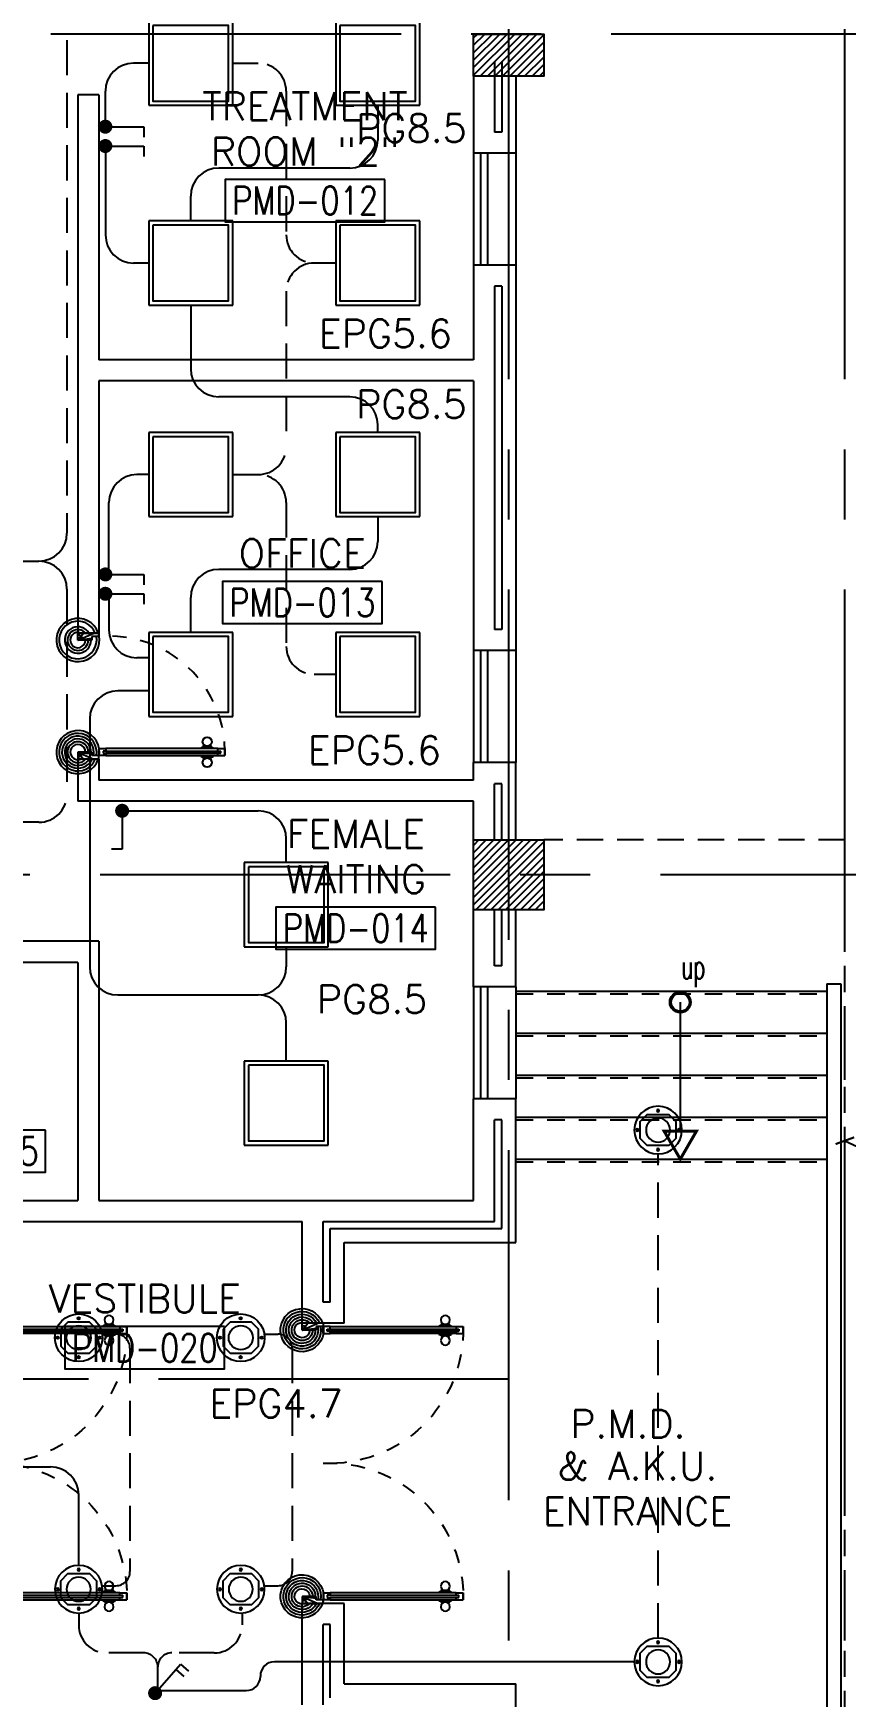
# Model space of a CAD drawing. Extents: x -0.4 to 93, y -13.2 to 77.1.
# Drawn here: x 77.28 to 83.08, y 21.48 to 33.36 of the extents above; entities that cross this region are included whole.
import ezdxf
from ezdxf.enums import TextEntityAlignment as Align

# ---------------------------------------------------------------- set-up
doc = ezdxf.new("R2010")
doc.units = 0
doc.header["$MEASUREMENT"] = 0
doc.header["$PDMODE"] = 3
doc.header["$PDSIZE"] = 0.1
for name, pattern in [('CENTERX2', [4, 2.5, -0.5, 0.5, -0.5]), ('HIDDEN', [0.375, 0.25, -0.125]), ('HIDDEN2', [0.1875, 0.125, -0.0625])]:
    doc.linetypes.add(name, pattern=pattern)
doc.layers.get('0').update_dxf_attribs({"linetype": 'CONTINUOUS'})
doc.layers.get('DEFPOINTS').update_dxf_attribs({"linetype": 'CONTINUOUS'})
for name, color, linetype in [('AX-DIM', 11, 'CONTINUOUS'), ('AXES', 11, 'CENTERX2'), ('CANOPY-LN', 11, 'CONTINUOUS'), ('COL', 11, 'CONTINUOUS'), ('DOOR', 11, 'CONTINUOUS'), ('E-CLINE', 2, 'CONTINUOUS'), ('E-HLINE', 2, 'HIDDEN'), ('E-LITE', 4, 'CONTINUOUS'), ('E-SWITCH', 4, 'CONTINUOUS'), ('E-TEXT', 4, 'CONTINUOUS'), ('Handrail', 11, 'CONTINUOUS'), ('HAT', 11, 'CONTINUOUS'), ('INSUL', 11, 'CONTINUOUS'), ('RM-BOX', 11, 'CONTINUOUS'), ('RM-NAME', 11, 'CONTINUOUS'), ('RM-NO', 11, 'CONTINUOUS'), ('STR', 11, 'CONTINUOUS'), ('WALL', 11, 'CONTINUOUS'), ('WIN', 11, 'CONTINUOUS')]:
    doc.layers.add(name, color=color, linetype=linetype)
doc.styles.add('ROMANS', font='ROMANS.shx', dxfattribs={"width": 0.6})
doc.dimstyles.new('STANDARD in', dxfattribs={"dimtxt": 0.2, "dimasz": 0.1, "dimexe": 0.07, "dimexo": 0.05, "dimgap": 0.1, "dimtad": 1, "dimdec": 0, "dimlfac": 1000, "dimzin": 0, "dimdsep": 46, "dimtxsty": 'ROMANS', "dimblk": 'ARCHTICK', "dimcen": 0.05, "dimdle": 0.05, "dimclrd": 7, "dimclre": 7, "dimclrt": 2, "dimadec": 0, "dimazin": 0, "dimtfac": 1, "dimtdec": 0, "dimtmove": 2, "dimatfit": 3, "dimldrblk": 'ARCHTICK', "dimfxl": 0, "dimtolj": 1, "dimtzin": 0, "dimarcsym": 0})

# ---------------------------------------------------------------- blocks, each defined once
blk = doc.blocks.new('_ARCHTICK')
at = {"color": 0, "linetype": 'ByBlock', "const_width": 0.15}
blk.add_lwpolyline([(-0.5, -0.5), (0.5, 0.5)], dxfattribs=at)
blk = doc.blocks.new('*D207')
at = {"layer": 'AX-DIM', "color": 7, "lineweight": -2}
for p, q in [((80.97, 64.82), (91.622, 64.82)), ((91.552, 64.87), (91.552, 5.45)), ((80.97, 5.5), (91.622, 5.5))]:
    blk.add_line(p, q, dxfattribs=at)
at = {"layer": 'DEFPOINTS', "color": 0}
for p in [(80.92, 64.82), (80.92, 5.5), (91.552, 5.5)]:
    blk.add_point(p, dxfattribs=at)
at = {"layer": 'AX-DIM', "color": 7, "lineweight": -2, "xscale": 0.1, "yscale": 0.1, "zscale": 0.1}
for p, rotation in [((91.552, 64.82), 90), ((91.552, 5.5), 270)]:
    blk.add_blockref('_ARCHTICK', p, dxfattribs=dict(at, rotation=rotation))
at = {"layer": 'AX-DIM', "color": 2, "insert": (91.352, 35.16), "char_height": 0.2, "attachment_point": 5, "rotation": 90, "style": 'ROMANS'}
blk.add_mtext('\\A1;59320', dxfattribs=at)
blk = doc.blocks.new('A$C010A25D0')
at = {"layer": 'DOOR', "color": 0, "linetype": 'ByBlock'}
for p, q in [((0, 2031), (0, 1981)), ((0, 1981), (0, 2031)), ((50, 2031), (0, 2031)), ((50, 2031), (50, 2014)), ((83, 2031), (83, 2038)), ((173, 2038), (83, 2038)), ((95, 2038), (95, 2047)), ((95, 2047), (160, 2047)), ((95, 2038), (160, 2038)), ((160, 2038), (160, 2047)), ((173, 2031), (173, 2038)), ((950, 2014), (950, 2031)), ((950, 2031), (1000, 2031)), ((1000, 2056), (1000, 2031)), ((1000, 2056), (1150, 2056)), ((1000, 1981), (1000, 2031)), ((1000, 2031), (1050, 2031)), ((1050, 2031), (1050, 2006)), ((1150, 2006), (1150, 2056)), ((50, 1981), (0, 1981)), ((30, 2014), (30, 1998)), ((50, 2014), (30, 2014)), ((50, 1998), (30, 1998)), ((50, 1998), (50, 1981)), ((83, 1981), (83, 1974)), ((173, 1974), (83, 1974)), ((95, 1974), (95, 1965)), ((95, 1974), (160, 1974)), ((95, 1965), (160, 1965)), ((160, 1974), (160, 1965)), ((173, 1981), (173, 1974)), ((970, 2014), (950, 2014)), ((950, 1981), (950, 1998)), ((950, 1998), (970, 1998)), ((1000, 1981), (950, 1981)), ((970, 1998), (970, 2014)), ((1050, 2006), (1150, 2006)), ((50, 131), (0, 131)), ((0, 131), (0, 81)), ((0, 81), (0, 131)), ((50, 114), (50, 131)), ((173, 138), (83, 138)), ((83, 131), (83, 138)), ((95, 147), (160, 147)), ((95, 138), (95, 147)), ((95, 138), (160, 138)), ((160, 138), (160, 147)), ((173, 131), (173, 138)), ((1000, 131), (950, 131)), ((950, 131), (950, 114)), ((1000, 131), (1000, 81)), ((50, 81), (0, 81)), ((50, 114), (30, 114)), ((30, 98), (30, 114)), ((50, 98), (30, 98)), ((50, 81), (50, 98)), ((83, 81), (83, 74)), ((173, 74), (83, 74)), ((95, 74), (160, 74)), ((95, 74), (95, 65)), ((95, 65), (160, 65)), ((160, 74), (160, 65)), ((173, 81), (173, 74)), ((950, 114), (970, 114)), ((970, 98), (950, 98)), ((950, 98), (950, 81)), ((950, 81), (1000, 81)), ((970, 114), (970, 98)), ((1000, 56), (1000, 81)), ((1000, 81), (1050, 81)), ((1000, 56), (1150, 56)), ((1050, 81), (1050, 106)), ((1050, 106), (1150, 106)), ((1150, 106), (1150, 56))]:
    blk.add_line(p, q, dxfattribs=at)
at = {"layer": 'DOOR', "linetype": 'ByBlock'}
for p, q in [((950, 2031), (50, 2031)), ((950, 2014), (50, 2014)), ((950, 1998), (50, 1998)), ((50, 1981), (950, 1981)), ((50, 131), (950, 131)), ((950, 114), (50, 114)), ((950, 98), (50, 98)), ((950, 81), (50, 81)), ((1150, 56), (1000, 56))]:
    blk.add_line(p, q, dxfattribs=at)
at = {"layer": 'DOOR', "color": 9, "linetype": 'ByBlock'}
for p, q in [((1150, 2006), (1037, 2056)), ((1150, 2006), (1050, 2019)), ((1150, 2006), (1110, 2056)), ((1150, 106), (1037, 56)), ((1150, 106), (1050, 93)), ((1150, 106), (1110, 56))]:
    blk.add_line(p, q, dxfattribs=at)
at = {"layer": 'DOOR', "color": 0, "linetype": 'ByBlock'}
for centre in [(128, 2079), (128, 1932), (128, 179), (128, 32)]:
    blk.add_circle(centre, 32.4, dxfattribs=at)
at = {"layer": 'DOOR', "linetype": 'HIDDEN', "ltscale": 0.5}
for centre, start, end in [((951, 2006), 178.494, 272.9568), ((951, 106), 87.0432, 181.506)]:
    blk.add_arc(centre, 951, start, end, dxfattribs=at)
at = {"layer": 'DOOR', "color": 9, "linetype": 'ByBlock'}
for centre, radius, start, end in [((1150, 2006), 154, 161.1053, 166.2858), ((1150, 2006), 134, 158.1598, 169.28), ((1150, 2006), 114, 154.0838, 167.3774), ((1150, 2006), 94.4, 148.0182, 180), ((1150, 2006), 74.4, 137.7764, 180), ((1150, 2006), 54.4, 113.2074, 180), ((1150, 2006), 34.4, 90, 180), ((1150, 2006), 14.4, 90, 180), ((1150, 106), 154, 193.7142, 198.8947), ((1150, 106), 134, 190.72, 201.8402), ((1150, 106), 114, 192.6226, 205.9162), ((1150, 106), 94.4, 180, 211.9818), ((1150, 106), 74.4, 180, 222.2236), ((1150, 106), 54.4, 180, 246.7926), ((1150, 106), 34.4, 180, 270), ((1150, 106), 14.4, 180, 270)]:
    blk.add_arc(centre, radius, start, end, dxfattribs=at)
at = {"layer": 'WALL'}
blk.add_line((1000, 56), (1150, 56), dxfattribs=at)
blk = doc.blocks.new('COL50')
at = {"layer": 'COL'}
blk.add_lwpolyline([(-250, 250), (-250, -250), (250, -250), (250, 250)], close=True, dxfattribs=at)
blk = doc.blocks.new('*X90')
at = {"color": 0}
for p, q in [((253129, 32299), (253590, 32761)), ((253129, 32352), (253537, 32761)), ((253129, 32405), (253484, 32761)), ((253129, 32458), (253431, 32761)), ((253129, 32511), (253378, 32761)), ((253129, 32564), (253325, 32761)), ((253129, 32617), (253272, 32761)), ((253129, 32670), (253219, 32761)), ((253129, 32723), (253166, 32761)), ((253143, 32261), (253629, 32746)), ((253197, 32261), (253629, 32693)), ((253250, 32261), (253629, 32640)), ((253303, 32261), (253629, 32587)), ((253356, 32261), (253629, 32534)), ((253409, 32261), (253629, 32481)), ((253462, 32261), (253629, 32428)), ((253515, 32261), (253629, 32375)), ((253568, 32261), (253629, 32322)), ((253621, 32261), (253629, 32269))]:
    blk.add_line(p, q, dxfattribs=at)
blk = doc.blocks.new('RM1')
at = {"layer": 'RM-BOX'}
blk.add_lwpolyline([(570, -200), (-570, -200), (-570, -500), (570, -500)], close=True, dxfattribs=at)
at = {"layer": 'RM-NAME', "style": 'ROMANS'}
for tag, p in [('ROOMNAME1', (0, 324)), ('ROOMNAME2', (0, 0))]:
    blk.add_attdef(tag, text='', height=200, dxfattribs=at).set_placement(p, align=Align.MIDDLE)
at = {"layer": 'RM-NO', "style": 'ROMANS', "width": 0.8}
blk.add_attdef('ROOMNO', text='', height=200, dxfattribs=at).set_placement((0, -350), align=Align.MIDDLE)
blk = doc.blocks.new('DOOR90')
at = {"layer": 'DOOR', "color": 7, "linetype": 'ByBlock'}
for p, q in [((-150, 0), (0, 0)), ((-150, 0), (-150, -25)), ((0, -50), (-114, 0)), ((0, -50), (-40, 0)), ((0, -50), (0, 0)), ((-1000, -25), (-1050, -25)), ((-1050, -75), (-1050, -25)), ((-1050, -25), (-1050, -75)), ((-1000, -75), (-1050, -75)), ((-1000, -42), (-1020, -42)), ((-1020, -42), (-1020, -58)), ((-1000, -58), (-1020, -58)), ((-1000, -25), (-1000, -42)), ((-1000, -58), (-1000, -75)), ((-878, -18), (-968, -18)), ((-968, -25), (-968, -18)), ((-968, -75), (-968, -82)), ((-878, -82), (-968, -82)), ((-955, -9), (-890, -9)), ((-955, -18), (-955, -9)), ((-955, -18), (-890, -18)), ((-955, -82), (-890, -82)), ((-955, -82), (-955, -91)), ((-955, -91), (-890, -91)), ((-890, -18), (-890, -9)), ((-890, -82), (-890, -91)), ((-878, -25), (-878, -18)), ((-878, -75), (-878, -82)), ((-200, -25), (-150, -25)), ((-200, -42), (-200, -25)), ((-180, -42), (-200, -42)), ((-200, -58), (-180, -58)), ((-200, -75), (-200, -58)), ((-150, -75), (-200, -75)), ((-180, -58), (-180, -42)), ((-150, -25), (-100, -25)), ((-150, -75), (-150, -25)), ((-100, -25), (-100, -50)), ((0, -50), (-100, -37)), ((-100, -50), (0, -50)), ((-150, -875), (-100, -875)), ((-150, -900), (-150, -875)), ((-150, -900), (0, -900)), ((0, -900), (-150, -900)), ((0, -850), (-114, -900)), ((-100, -875), (-100, -850)), ((0, -850), (-100, -863)), ((-100, -850), (0, -850)), ((0, -850), (-40, -900)), ((0, -850), (0, -900))]:
    blk.add_line(p, q, dxfattribs=at)
at = {"layer": 'DOOR', "linetype": 'ByBlock'}
for p, q in [((-200, -25), (-1000, -25)), ((-200, -42), (-1000, -42)), ((-200, -58), (-1000, -58)), ((-1000, -75), (-200, -75))]:
    blk.add_line(p, q, dxfattribs=at)
at = {"layer": 'DOOR', "color": 7, "linetype": 'ByBlock'}
for centre in [(-923, 24), (-923, -124)]:
    blk.add_circle(centre, 32.4, dxfattribs=at)
for centre, radius, start, end in [((0, -50), 154, 161.1053, 166.2858), ((0, -50), 94.4, 148.0182, 180), ((0, -50), 134, 158.1598, 169.28), ((0, -50), 114, 154.0838, 167.3774), ((0, -50), 74.4, 137.7764, 180), ((0, -50), 54.4, 113.2074, 180), ((0, -50), 34.4, 90, 180), ((0, -50), 14.4, 90, 180), ((0, -850), 154, 193.7142, 198.8947), ((0, -850), 134, 190.72, 201.8402), ((0, -850), 94.4, 180, 211.9818), ((0, -850), 74.4, 180, 222.2236), ((0, -850), 54.4, 180, 246.7926), ((0, -850), 34.4, 180, 270), ((0, -850), 14.4, 180, 270)]:
    blk.add_arc(centre, radius, start, end, dxfattribs=at)
at = {"layer": 'DOOR', "linetype": 'HIDDEN', "ltscale": 0.5}
blk.add_arc((-222, -50), 828, 178.2701, 275.003, dxfattribs=at)
blk = doc.blocks.new('L42')
at = {"layer": 'E-LITE'}
for p, q in [((0.3, 0.3), (-0.3, 0.3)), ((-0.3, 0.3), (-0.3, -0.3)), ((0.3, -0.3), (0.3, 0.3)), ((-0.3, -0.3), (0.3, -0.3))]:
    blk.add_line(p, q, dxfattribs=at)
at = {"layer": 'E-LITE', "color": 8}
blk.add_lwpolyline([(-0.27, 0.27), (-0.27, -0.27), (0.27, -0.27), (0.27, 0.27)], close=True, dxfattribs=at)
blk = doc.blocks.new('1G1W')
for p, q in [((0, 0), (0.55, 0)), ((0.55, 0), (0.55, -0.15))]:
    blk.add_line(p, q)
at = {"const_width": 0.1}
blk.add_lwpolyline([(-0.05, 0, 1), (0.05, 0, 1)], format="xyb", close=True, dxfattribs=at)
blk = doc.blocks.new('B')
at = {"layer": 'E-LITE', "color": 5}
blk.add_lwpolyline([(-127, 61), (-127, -61), (-77, -111), (77, -111), (127, -61), (127, 61), (77, 111), (-77, 111)], close=True, dxfattribs=at)
at = {"layer": 'E-LITE', "color": 2}
blk.add_circle((0, 0), 170, dxfattribs=at)
at = {"layer": 'E-SWITCH'}
for p, q in [((9, 139), (-9, 139)), ((0, 147), (0, 130)), ((-140, 0), (-157, 0)), ((-149, 9), (-149, -9)), ((157, 0), (140, 0)), ((149, 9), (149, -9)), ((9, -139), (-9, -139)), ((0, -147), (0, -130))]:
    blk.add_line(p, q, dxfattribs=at)
for centre in [(0, 139), (-149, 0), (149, 0), (0, -139)]:
    blk.add_circle(centre, 8.64, dxfattribs=at)
at = {"layer": 'E-SWITCH', "color": 4}
blk.add_circle((0, 0), 86.2, dxfattribs=at)
blk = doc.blocks.new('2G1W')
for p, q in [((0, 0), (0.55, 0)), ((0.45, 0), (0.45, -0.15)), ((0.55, 0), (0.55, -0.15))]:
    blk.add_line(p, q)
at = {"const_width": 0.1}
blk.add_lwpolyline([(-0.05, 0, 1), (0.05, 0, 1)], format="xyb", close=True, dxfattribs=at)

msp = doc.modelspace()

# ---------------------------------------------------------------- hatches: boundary and pattern name
at = {"layer": 'HAT'}
h = msp.add_hatch(dxfattribs=at)
h.set_pattern_fill('ANSI31', color=256, scale=0.3, style=0)
h.set_pattern_definition([(45, (-387.155687, -5.481), (-0.0265165043, 0.0265165043), [])])
h.paths.add_polyline_path([(80.6695, 33.35), (80.4195, 33.35), (80.4195, 33.05), (80.6695, 33.05)])
h.paths.add_polyline_path([(80.9195, 33.35), (80.6695, 33.35), (80.6695, 33.05), (80.9195, 33.05)])

# ---------------------------------------------------------------- linework, layer by layer
at = {"layer": 'AXES'}
for p, q in [((80.6695, -1.1143), (80.6695, 76.4248)), ((83.0695, -1.1143), (83.0695, 76.4248)), ((91.9023, 33.35), (22.4295, 33.35)), ((92.2523, 27.35), (22.4295, 27.35)), ((80.6695, 23.75), (6.2095, 23.75))]:
    msp.add_line(p, q, dxfattribs=at)
at = {"layer": 'CANOPY-LN', "linetype": 'HIDDEN2', "ltscale": 1.5}
for p, q in [((83.0695, 27.6), (80.9195, 27.6)), ((83.0695, 19.9), (83.0695, 27.6))]:
    msp.add_line(p, q, dxfattribs=at)
at = {"layer": 'COL'}
msp.add_lwpolyline([(80.4195, 33.35), (80.9195, 33.35), (80.9195, 33.05), (80.4195, 33.05)], close=True, dxfattribs=at)
at = {"layer": 'E-CLINE', "color": 4}
for p, q in [((79.7354, 32.8418), (79.7354, 32.5935)), ((79.5354, 32.3935), (78.6, 32.3935)), ((78.4, 32.0157), (78.4, 32.1935)), ((78.4, 31.4157), (78.4, 30.9608)), ((79.5354, 30.7608), (78.6, 30.7608)), ((79.7354, 30.5061), (79.7354, 30.5608)), ((79.7354, 29.9061), (79.7354, 29.7291)), ((77.1856, 29.5878), (77.3166, 29.5878)), ((79.5354, 29.5291), (78.6, 29.5291)), ((78.4, 29.08), (78.4, 29.3291)), ((78.1, 28.6619), (77.8786, 28.6619)), ((77.6786, 28.4619), (77.6786, 26.6924)), ((79.082, 26.8365), (79.082, 26.6924)), ((77.8786, 26.4924), (78.882, 26.4924)), ((79.082, 26.0209), (79.082, 26.2924))]:
    msp.add_line(p, q, dxfattribs=at)
for centre, start, end in [((79.5354, 32.5935), 270, 0), ((78.6, 32.1935), 90, 180), ((78.6, 30.9608), 180, 270), ((79.5354, 30.5608), 0, 90), ((77.3166, 29.7878), 270, 0), ((79.5354, 29.7291), 270, 0), ((77.3166, 29.3878), 0, 90), ((78.6, 29.3291), 90, 180), ((77.8786, 28.4619), 90, 180), ((77.8786, 26.6924), 180, 270), ((78.882, 26.6924), 270, 0), ((78.882, 26.2924), 0, 90)]:
    msp.add_arc(centre, 0.2, start, end, dxfattribs=at)
at = {"layer": 'E-HLINE', "color": 4}
for p, q in [((77.5166, 34.8057), (77.5166, 29.7878)), ((78.7, 33.1418), (78.8816, 33.1418)), ((79.0816, 32.9418), (79.0816, 31.9157)), ((79.4354, 31.7157), (79.2816, 31.7157)), ((79.0816, 31.5157), (79.0816, 30.4061)), ((78.7, 30.2061), (78.8816, 30.2061)), ((79.0816, 30.0061), (79.0816, 28.98)), ((77.5166, 29.3878), (77.5166, 27.9248)), ((79.4354, 28.78), (79.2816, 28.78)), ((77.3166, 27.7248), (75.6231, 27.7248)), ((81.7363, 21.9028), (81.7363, 25.3579)), ((77.7722, 24.0714), (77.8662, 24.0714)), ((78.9296, 24.0714), (79.0236, 24.0714)), ((77.9662, 23.9714), (77.9662, 22.3766)), ((79.1236, 23.9714), (79.1236, 22.3766)), ((77.7722, 22.2766), (77.8662, 22.2766)), ((78.9296, 22.2766), (79.0236, 22.2766)), ((77.6, 22.0814), (77.6, 21.9967)), ((78.7673, 22.0814), (78.7673, 21.9967)), ((78.0646, 21.7967), (77.8, 21.7967)), ((78.5673, 21.7967), (78.2646, 21.7967)), ((78.1646, 21.493), (78.1646, 21.6967))]:
    msp.add_line(p, q, dxfattribs=at)
for centre, radius, start, end in [((78.8816, 32.9418), 0.2, 0, 90), ((79.2816, 31.9157), 0.2, 180, 270), ((79.2816, 31.5157), 0.2, 90, 180), ((78.8816, 30.4061), 0.2, 270, 0), ((78.8816, 30.0061), 0.2, 0, 90), ((79.2816, 28.98), 0.2, 180, 270), ((77.3166, 27.9248), 0.2, 270, 0), ((77.8662, 23.9714), 0.1, 0, 90), ((79.0236, 23.9714), 0.1, 0, 90), ((77.8662, 22.3766), 0.1, 270, 0), ((79.0236, 22.3766), 0.1, 270, 0), ((77.8, 21.9967), 0.2, 180, 270), ((78.5673, 21.9967), 0.2, 270, 0), ((78.0646, 21.6967), 0.1, 0, 90), ((78.2646, 21.6967), 0.1, 90, 180)]:
    msp.add_arc(centre, radius, start, end, dxfattribs=at)
at = {"layer": 'E-SWITCH', "color": 4}
for p, q in [((78.1, 33.1418), (77.9907, 33.1418)), ((77.7907, 32.7136), (77.7907, 32.9418)), ((77.7912, 32.5254), (77.7912, 31.9157)), ((78.1, 31.7157), (77.9912, 31.7157)), ((78.1, 30.2061), (78.0157, 30.2061)), ((77.8157, 29.4934), (77.8157, 30.0061)), ((77.8157, 29.3551), (77.8157, 29.0981)), ((78.1, 28.8981), (78.0157, 28.8981)), ((77.9353, 27.8065), (78.882, 27.8065)), ((79.082, 27.4365), (79.082, 27.6065)), ((76.3349, 23.1246), (77.4, 23.1246)), ((77.6, 22.4212), (77.6, 22.9246)), ((81.5664, 21.7329), (78.9968, 21.7329)), ((78.8968, 21.6329), (78.8968, 21.6283)), ((78.1622, 21.5283), (78.7968, 21.5283))]:
    msp.add_line(p, q, dxfattribs=at)
for centre, radius, start, end in [((77.9907, 32.9418), 0.2, 90, 180), ((77.9912, 31.9157), 0.2, 180, 270), ((78.0157, 30.0061), 0.2, 90, 180), ((78.0157, 29.0981), 0.2, 180, 270), ((78.882, 27.6065), 0.2, 0, 90), ((77.4, 22.9246), 0.2, 0, 90), ((78.9968, 21.6329), 0.1, 90, 180), ((78.7968, 21.6283), 0.1, 270, 0)]:
    msp.add_arc(centre, radius, start, end, dxfattribs=at)
at = {"layer": 'Handrail'}
for p, q in [((82.9395, 26.5711), (82.9395, 21.575)), ((82.9395, 26.5711), (83.0395, 26.5711)), ((83.0395, 26.5711), (83.0395, 21.575)), ((82.9395, 21.575), (82.9395, 12.575)), ((83.0395, 21.575), (83.0395, 12.575))]:
    msp.add_line(p, q, dxfattribs=at)
at = {"layer": 'INSUL'}
for p, q in [((80.5695, 33.15), (80.5695, 32.65)), ((80.6195, 33.15), (80.6195, 32.65)), ((80.6195, 32.65), (80.5695, 32.65)), ((80.6195, 31.55), (80.5695, 31.55)), ((80.5695, 31.55), (80.5695, 29.1)), ((80.6195, 31.55), (80.6195, 29.1)), ((80.6195, 29.1), (80.5695, 29.1)), ((80.5695, 27.6), (80.5695, 28)), ((80.6195, 28), (80.5695, 28)), ((80.6195, 27.6), (80.6195, 28)), ((80.5695, 26.7), (80.5695, 27.1)), ((80.6195, 26.7), (80.6195, 27.1)), ((80.6195, 26.7), (80.5695, 26.7)), ((80.5695, 24.875), (80.5695, 25.6)), ((80.6195, 25.6), (80.5695, 25.6)), ((80.6195, 24.825), (80.6195, 25.6)), ((79.3445, 24.3), (79.3445, 24.875)), ((79.3445, 24.875), (80.5695, 24.875)), ((79.3945, 24.3), (79.3945, 24.825)), ((79.3945, 24.825), (80.6195, 24.825)), ((79.3945, 24.3), (79.3445, 24.3)), ((79.3445, 21.425), (79.3445, 22)), ((79.3945, 22), (79.3445, 22)), ((79.3945, 21.475), (79.3945, 22))]:
    msp.add_line(p, q, dxfattribs=at)
at = {"layer": 'STR'}
for p, q in [((80.7195, 26.5204), (82.9395, 26.5204)), ((81.8945, 26.4404), (81.8945, 25.5204)), ((80.7195, 26.2204), (82.9395, 26.2204)), ((80.7195, 25.9204), (82.9395, 25.9204)), ((80.7195, 25.6204), (82.9395, 25.6204)), ((80.7195, 25.3204), (82.9395, 25.3204))]:
    msp.add_line(p, q, dxfattribs=at)
at = {"layer": 'STR', "linetype": 'HIDDEN2'}
for p, q in [((80.7195, 26.5004), (82.9395, 26.5004)), ((80.7195, 26.2004), (82.9395, 26.2004)), ((80.7195, 25.9004), (82.9395, 25.9004)), ((80.7195, 25.6004), (82.9395, 25.6004)), ((80.7195, 25.3004), (82.9395, 25.3004))]:
    msp.add_line(p, q, dxfattribs=at)
at = {"layer": 'STR', "const_width": 0.0215}
msp.add_lwpolyline([(82.01, 25.5204), (81.7791, 25.5204), (81.8945, 25.3204)], close=True, dxfattribs=at)
at = {"layer": 'STR'}
for radius in [0.075, 0.065]:
    msp.add_circle((81.8945, 26.4404), radius, dxfattribs=at)
at = {"layer": 'WALL'}
for p, q in [((80.4195, 33.05), (80.4195, 32.5)), ((80.7195, 33.05), (80.7195, 32.5)), ((77.7445, 32.915), (77.5945, 32.915)), ((77.5945, 32.915), (77.5945, 29.075)), ((77.7445, 32.915), (77.7445, 31.025)), ((80.7195, 32.5), (80.4195, 32.5)), ((80.7195, 31.7), (80.4195, 31.7)), ((80.4195, 31.7), (80.4195, 31.025)), ((80.7195, 31.7), (80.7195, 28.95)), ((80.4195, 31.025), (77.7445, 31.025)), ((80.4195, 30.875), (77.7445, 30.875)), ((77.7445, 30.875), (77.7445, 29.075)), ((80.4195, 30.875), (80.4195, 28.95)), ((77.7445, 29.075), (77.5945, 29.075)), ((80.7195, 28.95), (80.4195, 28.95)), ((77.5945, 28.175), (77.5945, 27.875)), ((77.7445, 28.175), (77.5945, 28.175)), ((77.7445, 28.175), (77.7445, 28.025)), ((80.7195, 28.15), (80.4195, 28.15)), ((80.4195, 28.025), (80.4195, 28.15)), ((80.7195, 27.6), (80.7195, 28.15)), ((80.4195, 28.025), (77.7445, 28.025)), ((80.4195, 27.875), (77.5945, 27.875)), ((80.4195, 27.6), (80.4195, 27.875)), ((80.4195, 26.55), (80.4195, 27.1)), ((80.7195, 26.55), (80.7195, 27.1)), ((77.7445, 26.875), (76.9945, 26.875)), ((77.7445, 26.875), (77.7445, 25.025)), ((77.5945, 26.725), (76.9945, 26.725)), ((77.5945, 26.725), (77.5945, 25.025)), ((80.7195, 26.55), (80.4195, 26.55)), ((80.4195, 25.025), (80.4195, 25.75)), ((80.7195, 25.75), (80.4195, 25.75)), ((80.7195, 24.725), (80.7195, 25.75)), ((75.9445, 25.025), (77.5945, 25.025)), ((77.7445, 25.025), (80.4195, 25.025)), ((79.5445, 25.025), (80.4195, 25.025)), ((76.9445, 24.875), (79.1945, 24.875)), ((79.1945, 24.15), (79.1945, 24.875)), ((79.4945, 24.15), (79.4945, 24.725)), ((79.4945, 24.725), (80.7195, 24.725)), ((79.4945, 24.15), (79.1945, 24.15)), ((79.1945, 21.425), (79.1945, 22.15)), ((79.4945, 22.15), (79.1945, 22.15)), ((79.4945, 21.575), (79.4945, 22.15)), ((79.4945, 21.575), (80.7195, 21.575)), ((80.7195, 20.4), (80.7195, 21.575))]:
    msp.add_line(p, q, dxfattribs=at)
at = {"layer": 'WIN'}
for p, q in [((80.4195, 32.5), (80.4195, 31.7)), ((80.4695, 32.5), (80.4695, 31.7)), ((80.5195, 32.5), (80.5195, 31.7)), ((80.7195, 32.5), (80.7195, 31.7)), ((80.4195, 28.95), (80.4195, 28.15)), ((80.4695, 28.95), (80.4695, 28.15)), ((80.5195, 28.95), (80.5195, 28.15)), ((80.7195, 28.95), (80.7195, 28.15)), ((80.4195, 26.55), (80.4195, 25.75)), ((80.4695, 26.55), (80.4695, 25.75)), ((80.5195, 26.55), (80.5195, 25.75)), ((80.7195, 26.55), (80.7195, 25.75))]:
    msp.add_line(p, q, dxfattribs=at)

# ---------------------------------------------------------------- block references
at = {"layer": 'COL', "xscale": -0.001000000047497451, "yscale": 0.0009999999892897904, "zscale": 0.001}
msp.add_blockref('COL50', (80.6695, 27.35), dxfattribs=at)
at = {"layer": 'DOOR', "xscale": 0.001000000047497451, "yscale": 0.0009999999892897904, "zscale": 0.001, "rotation": 180}
msp.add_blockref('DOOR90', (77.5945, 28.175), dxfattribs=at)
at = {"layer": 'DOOR', "color": 0, "xscale": -0.001000000047497451, "yscale": 0.0009999999892897904, "zscale": 0.001}
for p in [(77.9449, 22.0941), (80.3449, 22.0941)]:
    msp.add_blockref('A$C010A25D0', p, dxfattribs=at)
at = {"layer": 'E-LITE', "color": 4}
for p in [(78.4, 33.1418), (79.7354, 33.1418), (78.4, 31.7157), (79.7354, 31.7157), (78.4, 30.2061), (79.7354, 30.2061), (78.4, 28.78), (79.7354, 28.78), (79.082, 27.1365), (79.082, 25.7209)]:
    msp.add_blockref('L42', p, dxfattribs=at)
at = {"layer": 'E-SWITCH', "color": 4}
for name, p, xscale, yscale, zscale in [('1G1W', (77.7907, 32.6886), 0.5, 0.5, 0.5), ('1G1W', (77.7907, 32.5504), 0.5, 0.5, 0.5), ('1G1W', (77.7907, 29.4934), 0.5, 0.5, 0.5), ('1G1W', (77.7907, 29.3551), 0.5, 0.5, 0.5), ('B', (77.6, 24.0461), 0.0009999999892897904, 0.0009999999892897904, 0.001), ('B', (78.7574, 24.0461), 0.0009999999892897904, 0.0009999999892897904, 0.001)]:
    msp.add_blockref(name, p, dxfattribs=dict(at, xscale=xscale, yscale=yscale, zscale=zscale))
for name, p, xscale, yscale, zscale, rotation in [('1G1W', (77.9103, 27.8065), 0.5, 0.5, 0.5, 270), ('B', (81.7363, 25.5278), -0.0009999999892897904, 0.0009999999892897904, 0.001, 180), ('B', (77.6, 22.2513), -0.0009999999892897904, 0.0009999999892897904, 0.001, 180), ('B', (78.7574, 22.2513), -0.0009999999892897904, 0.0009999999892897904, 0.001, 180), ('B', (81.7363, 21.7329), -0.0009999999892897904, 0.0009999999892897904, 0.001, 180), ('2G1W', (78.1458, 21.5095), 0.5, 0.5, 0.5, 48.79503397537354)]:
    msp.add_blockref(name, p, dxfattribs=dict(at, xscale=xscale, yscale=yscale, zscale=zscale, rotation=rotation))
at = {"layer": 'HAT', "xscale": 0.001000000047497451, "yscale": 0.0009999999892897904, "zscale": 0.001}
for p, values in [((79.2162, 32.5108), {'ROOMNO': 'PMD-012', 'ROOMNAME2': 'ROOM "2"', 'ROOMNAME1': 'TREATMENT'}), ((79.1963, 29.6438), {'ROOMNO': 'PMD-013', 'ROOMNAME2': 'OFFICE'}), ((79.5783, 27.318), {'ROOMNO': 'PMD-014', 'ROOMNAME2': 'WAITING', 'ROOMNAME1': 'FEMALE'}), ((76.7934, 25.7276), {'ROOMNO': 'PMD-015', 'ROOMNAME2': 'STORE'})]:
    msp.add_blockref('RM1', p, dxfattribs=at).add_auto_attribs(values)
msp.add_blockref('*X90', (-172.709, -5.161), dxfattribs=at)
at = {"layer": 'WALL', "xscale": 0.001000000047497451, "yscale": 0.0009999999892897904, "zscale": 0.001}
msp.add_blockref('RM1', (78.0714, 24.325), dxfattribs=at).add_auto_attribs({'ROOMNO': 'PMD-020', 'ROOMNAME2': 'VESTIBULE'})

# ---------------------------------------------------------------- texts
at = {"layer": 'CANOPY-LN', "color": 4, "insert": (82.0727, 26.6655), "char_height": 0.175, "attachment_point": 6, "style": 'ROMANS'}
msp.add_mtext('up ', dxfattribs=at)
at = {"layer": 'E-TEXT', "color": 4, "style": 'ROMANS'}
for s, p in [('PG8.5', (79.5808, 32.5772)), ('EPG5.6', (79.3145, 31.1126)), ('PG8.5', (79.5808, 30.6081)), ('EPG5.6', (79.2357, 28.1395)), ('PG8.5', (79.2997, 26.3627)), ('EPG4.7', (78.5328, 23.476))]:
    msp.add_text(s, height=0.2, dxfattribs=at).set_placement(p)
at = {"layer": 'RM-NAME', "style": 'ROMANS'}
for s, p in [('P.M.D. ', (81.5889, 23.4326)), ('& A.K.U.', (81.5889, 23.1326)), ('ENTRANCE', (81.5889, 22.8088))]:
    msp.add_text(s, height=0.2, dxfattribs=at).set_placement(p, align=Align.MIDDLE)

# ---------------------------------------------------------------- dimensions: what is measured, and where the dimension line sits
at = {"layer": 'AX-DIM'}
dim = msp.add_linear_dim(base=(91.5523, 5.5), p1=(80.9195, 64.82), p2=(80.9195, 5.5), angle=270, dimstyle='STANDARD in', dxfattribs=at)
dim.commit()
dim.dimension.update_dxf_attribs({"geometry": '*D207', "text_midpoint": (91.3523, 35.16)})

# ---------------------------------------------------------------- leaders
at = {"layer": 'CANOPY-LN', "color": 8}
msp.add_leader([(83.0695, 25.4521), (84.0602, 24.9906), (84.0602, 25.1154)], dimstyle='STANDARD in', dxfattribs=at)

doc.saveas('drawing.dxf')
